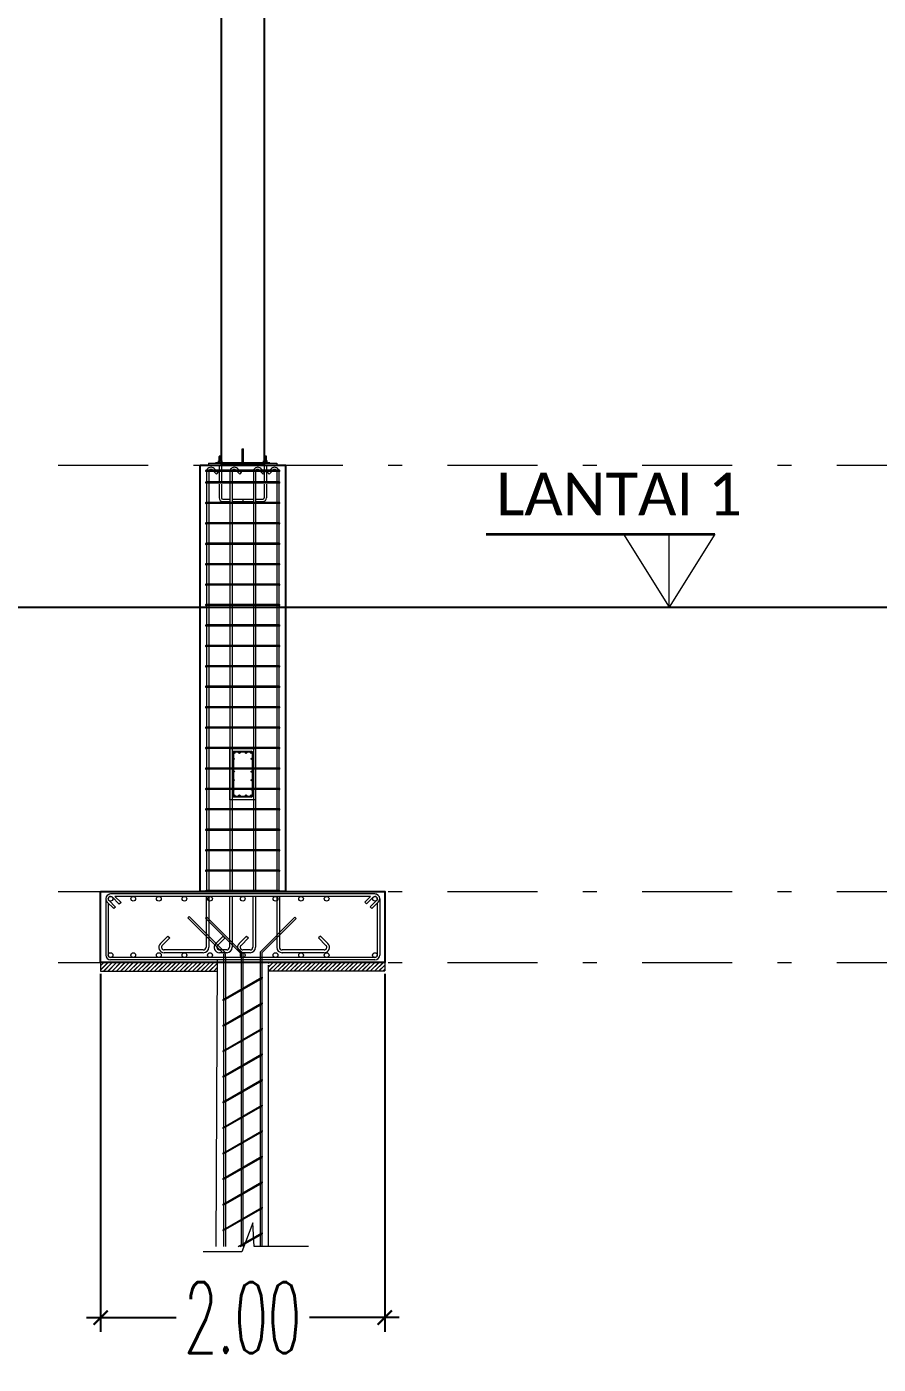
# Model space of a CAD drawing. Header units: millimetres. Extents: x 2175 to 3376, y 1504 to 1740.
# Drawn here: x 3098.62 to 3104.61, y 1533.79 to 1543.2 of the extents above; entities that cross this region are included whole.
import ezdxf

# ---------------------------------------------------------------- set-up
doc = ezdxf.new("R2010")
doc.units = ezdxf.units.MM
for name, pattern in [('DASHDOT2', [12.7, 6.35, -3.175, 0, -3.175]), ('DASHDOTX2', [50.8, 25.4, -12.7, 0, -12.7]), ('DASHED', [19.05, 12.7, -6.35])]:
    doc.linetypes.add(name, pattern=pattern)
doc.layers.add('As Atap', color=3, linetype='DASHDOTX2', lineweight=40)
doc.layers.add('Garis Dim', color=131, linetype='DASHED', lineweight=9)
for name, color, linetype in [('dinding baru', 142, 'Continuous'), ('GR', 7, 'Continuous'), ('SUNGAI', 150, 'Continuous'), ('TEXT', 7, 'Continuous'), ('WF 150', 5, 'Continuous')]:
    doc.layers.add(name, color=color, linetype=linetype)
doc.layers.add('Layer2', color=7, linetype='DASHED', lineweight=40, true_color=0x238759)
doc.styles.add('-DIM2', font='simplex.shx', dxfattribs={"width": 0.55})
doc.styles.get("Standard").update_dxf_attribs({"font": 'arial.ttf'})
doc.dimstyles.new('DIMENSI MUSHOLLAH', dxfattribs={"dimtxt": 0.5, "dimasz": 0.1, "dimexe": 0.1, "dimexo": 0.1, "dimgap": 0.05, "dimtad": 0, "dimtih": 1, "dimtoh": 1, "dimzin": 0, "dimdsep": 46, "dimtxsty": '-DIM2', "dimblk": 'ARCHTICK', "dimcen": 0.3, "dimdle": 0.1, "dimclrd": 1, "dimclre": 1, "dimclrt": 2, "dimadec": 0, "dimazin": 0, "dimtfac": 1, "dimtix": 1, "dimtofl": 0, "dimtmove": 0, "dimatfit": 3, "dimldrblk": 'ARCHTICK', "dimfxl": 1, "dimtolj": 1, "dimtzin": 0, "dimarcsym": 0})

# ---------------------------------------------------------------- blocks, each defined once
blk = doc.blocks.new('soof bmi')
at = {"layer": 'Garis Dim', "color": 1, "linetype": 'ByBlock', "lineweight": 9}
for p, q in [((38143.76, 315.036), (38143.76, 314.534)), ((38143.768, 315.036), (38143.768, 314.534)), ((38143.978, 315.053), (38143.777, 315.053)), ((38143.978, 315.044), (38143.777, 315.044)), ((38143.987, 315.036), (38143.987, 314.534)), ((38143.996, 315.036), (38143.996, 314.534)), ((38143.978, 314.525), (38143.777, 314.525)), ((38143.978, 314.517), (38143.777, 314.517))]:
    blk.add_line(p, q, dxfattribs=at)
blk.add_lwpolyline([(38143.728, 315.085), (38144.028, 315.085), (38144.028, 314.485), (38143.728, 314.485)], close=True, dxfattribs=at)
for centre, radius in [((38143.777, 315.036), 0.00853), ((38143.774, 314.965), 0.0064), ((38143.838, 315.036), 0.00853), ((38143.917, 315.036), 0.00853), ((38143.978, 315.036), 0.00853), ((38143.981, 314.965), 0.0064), ((38143.774, 314.815), 0.0064), ((38143.981, 314.815), 0.0064), ((38143.774, 314.715), 0.0064), ((38143.774, 314.605), 0.0064), ((38143.981, 314.715), 0.0064), ((38143.981, 314.605), 0.0064), ((38143.777, 314.534), 0.00853), ((38143.838, 314.534), 0.00853), ((38143.917, 314.534), 0.00853), ((38143.978, 314.534), 0.00853)]:
    blk.add_circle(centre, radius, dxfattribs=at)
for centre, radius, start, end in [((38143.777, 315.036), 0.0171, 90, 180), ((38143.978, 315.036), 0.0171, 0, 90), ((38143.978, 315.036), 0.00853, 0, 90), ((38143.777, 314.534), 0.0171, 180, 270), ((38143.978, 314.534), 0.00853, 270, 0), ((38143.978, 314.534), 0.0171, 270, 0)]:
    blk.add_arc(centre, radius, start, end, dxfattribs=at)
blk = doc.blocks.new('_ArchTick')
at = {"color": 0, "linetype": 'ByBlock', "const_width": 0.15}
blk.add_lwpolyline([(-0.5, -0.5), (0.5, 0.5)], dxfattribs=at)
blk = doc.blocks.new('*D785')
at = {"layer": 'Defpoints', "color": 0, "transparency": 16777216}
for p in [(3099.1384, 1536.6362), (3101.1384, 1536.6362), (3101.1384, 1534.1162)]:
    blk.add_point(p, dxfattribs=at)
at = {"layer": 'dinding baru', "color": 1, "linetype": 'Continuous', "lineweight": -2, "transparency": 16777216}
for p, q in [((3099.1384, 1536.5362), (3099.1384, 1534.0162)), ((3101.1384, 1536.5362), (3101.1384, 1534.0162))]:
    blk.add_line(p, q, dxfattribs=at)
at = {"layer": 'dinding baru', "color": 1, "lineweight": -2, "transparency": 16777216}
for p, q in [((3099.0384, 1534.1162), (3099.6694, 1534.1162)), ((3101.2384, 1534.1162), (3100.6075, 1534.1162))]:
    blk.add_line(p, q, dxfattribs=at)
at = {"layer": 'dinding baru', "color": 1, "lineweight": -2, "transparency": 16777216, "xscale": 0.1, "yscale": 0.1, "zscale": 0.1, "rotation": 180}
blk.add_blockref('_ArchTick', (3099.1384, 1534.1162), dxfattribs=at)
at = {"layer": 'dinding baru', "color": 1, "lineweight": -2, "transparency": 16777216, "xscale": 0.1, "yscale": 0.1, "zscale": 0.1}
blk.add_blockref('_ArchTick', (3101.1384, 1534.1162), dxfattribs=at)
at = {"layer": 'dinding baru', "color": 2, "lineweight": 0, "transparency": 16777216, "insert": (3100.1384, 1534.1162), "char_height": 0.5, "attachment_point": 5, "style": '-DIM2'}
blk.add_mtext('\\A1;2.00', dxfattribs=at)

msp = doc.modelspace()

# ---------------------------------------------------------------- hatches: boundary and pattern name
at = {"layer": 'Garis Dim', "linetype": 'ByBlock', "lineweight": 5}
h = msp.add_hatch(dxfattribs=at)
h.set_pattern_fill('LINE', color=0, scale=0.00072, angle=-0.00056, style=0)
h.set_pattern_definition([(179.999441, (3798.6225864, 1701.419978), (2.23035e-08, 0.0022860000006), [])])
h.paths.add_polyline_path([(3099.9887, 1540.1776, 0.414214), (3099.9868, 1540.1795), (3099.9733, 1540.1795, 0.414214), (3099.9714, 1540.1776), (3099.9714, 1540.1469), (3099.9887, 1540.1469)])
h = msp.add_hatch(dxfattribs=at)
h.set_pattern_fill('LINE', color=0, scale=0.00072, angle=-0.00056, style=0)
h.set_pattern_definition([(179.999441, (3798.3057855, 1701.419981), (2.23035e-08, 0.0022860000006), [])])
h.paths.add_polyline_path([(3100.3055, 1540.1776, 0.414214), (3100.3036, 1540.1795), (3100.2901, 1540.1795, 0.414214), (3100.2882, 1540.1776), (3100.2882, 1540.1469), (3100.3055, 1540.1469)])
at = {"layer": 'Layer2', "linetype": 'ByBlock', "lineweight": 5}
h = msp.add_hatch(dxfattribs=at)
h.set_pattern_fill('JIS_LC_8', scale=0.0027, style=0)
h.set_pattern_definition([(45, (121.373486, 306.544502), (-0.01489166881, 0.01489166881), []), (45, (121.374566, 306.544502), (-0.01489166881, 0.01489166881), [])])
h.paths.add_polyline_path([(3099.8984, 1536.6139), (3099.1384, 1536.615), (3099.1384, 1536.555), (3099.8984, 1536.5539)])
h.paths.add_polyline_path([(3099.8984, 1536.6162), (3099.8984, 1536.6162), (3099.8984, 1536.5562), (3099.8984, 1536.5562)], flags=17)
h.paths.add_polyline_path([(3099.9584, 1536.6182), (3099.8984, 1536.6162), (3099.8984, 1536.5562), (3099.9584, 1536.5582)])
h.paths.add_polyline_path([(3101.1384, 1536.6162), (3100.3184, 1536.6162), (3100.3184, 1536.5562), (3101.1384, 1536.5562)])

# ---------------------------------------------------------------- linework, layer by layer
at = {"lineweight": 18}
for q in [(3099.8976, 1540.1161), (3099.8976, 1540.1162)]:
    msp.add_line((3100.3776, 1540.1162), q, dxfattribs=at)
msp.add_line((3100.3296, 1540.1315), (3099.9456, 1540.1315))
msp.add_line((3100.3296, 1540.1315), (3099.9456, 1540.1315))
at = {"layer": 'As Atap', "color": 7, "linetype": 'ByBlock', "lineweight": 5}
for p, q in [((3099.9928, 1540.1469), (3099.9673, 1540.1469)), ((3100.3096, 1540.1469), (3100.2841, 1540.1469)), ((3099.9957, 1540.1335), (3099.9644, 1540.1335)), ((3100.3125, 1540.1335), (3100.2812, 1540.1335)), ((3099.1384, 1536.6162), (3099.1384, 1536.5539)), ((3099.9586, 1536.6371), (3099.9489, 1534.6162)), ((3100.3184, 1536.5982), (3100.3184, 1534.6162)), ((3101.1384, 1536.6162), (3101.1384, 1536.5562))]:
    msp.add_line(p, q, dxfattribs=at)
at = {"layer": 'As Atap', "color": 0, "linetype": 'ByBlock', "lineweight": 5}
for p, q in [((3099.9868, 1540.1795), (3099.9733, 1540.1795)), ((3100.1332, 1540.2314), (3100.1437, 1540.2314)), ((3100.1332, 1540.1315), (3100.1332, 1540.2314)), ((3100.1437, 1540.1315), (3100.1437, 1540.2314)), ((3100.3036, 1540.1795), (3100.2901, 1540.1795)), ((3099.884, 1540.0727), (3099.884, 1539.9983)), ((3099.8994, 1540.0727), (3099.8994, 1539.9983)), ((3099.9717, 1540.1162), (3099.9717, 1540.073)), ((3099.9717, 1540.0727), (3099.9717, 1539.9983)), ((3099.9887, 1540.1162), (3099.9887, 1540.073)), ((3099.9887, 1540.0727), (3099.9887, 1539.9983)), ((3100.0485, 1540.0711), (3100.0485, 1539.9983)), ((3100.0639, 1540.0711), (3100.0639, 1539.9983)), ((3100.213, 1540.0711), (3100.213, 1539.9983)), ((3100.2284, 1540.0711), (3100.2284, 1539.9983)), ((3100.2885, 1540.1162), (3100.2885, 1540.073)), ((3100.2885, 1540.0727), (3100.2885, 1539.9983)), ((3100.3055, 1540.1162), (3100.3055, 1540.073)), ((3100.3055, 1540.0727), (3100.3055, 1539.9983)), ((3100.3775, 1540.0711), (3100.3775, 1539.9983)), ((3100.3928, 1540.0711), (3100.3928, 1539.9983)), ((3099.884, 1539.9906), (3099.884, 1539.8543)), ((3099.8994, 1539.9906), (3099.8994, 1539.8543)), ((3099.9717, 1539.9832), (3099.9717, 1539.8861)), ((3099.9887, 1539.9832), (3099.9887, 1539.8861)), ((3100.0485, 1539.9906), (3100.0485, 1539.8543)), ((3100.0639, 1539.9906), (3100.0639, 1539.8543)), ((3100.213, 1539.9906), (3100.213, 1539.8543)), ((3100.2284, 1539.9906), (3100.2284, 1539.8543)), ((3100.2885, 1539.9832), (3100.2885, 1539.8861)), ((3100.3055, 1539.9832), (3100.3055, 1539.8861)), ((3100.3775, 1539.9906), (3100.3775, 1539.8543)), ((3100.3928, 1539.9906), (3100.3928, 1539.8543)), ((3099.9973, 1539.8775), (3100.0485, 1539.8775)), ((3099.9976, 1539.8602), (3100.0485, 1539.8602)), ((3100.0639, 1539.8775), (3100.213, 1539.8775)), ((3100.0639, 1539.8602), (3100.213, 1539.8602)), ((3100.138, 1539.8775), (3100.138, 1539.8602)), ((3100.2284, 1539.8775), (3100.2799, 1539.8775)), ((3100.2284, 1539.8602), (3100.2796, 1539.8602)), ((3099.884, 1539.8466), (3099.884, 1539.7103)), ((3099.8994, 1539.8466), (3099.8994, 1539.7103)), ((3100.0485, 1539.8466), (3100.0485, 1539.7103)), ((3100.0639, 1539.8466), (3100.0639, 1539.7103)), ((3100.213, 1539.8466), (3100.213, 1539.7103)), ((3100.2284, 1539.8466), (3100.2284, 1539.7103)), ((3100.3775, 1539.8466), (3100.3775, 1539.7103)), ((3100.3928, 1539.8466), (3100.3928, 1539.7103)), ((3099.884, 1539.7026), (3099.884, 1539.5663)), ((3099.8994, 1539.7026), (3099.8994, 1539.5663)), ((3100.0485, 1539.7026), (3100.0485, 1539.5663)), ((3100.0639, 1539.7026), (3100.0639, 1539.5663)), ((3100.213, 1539.7026), (3100.213, 1539.5663)), ((3100.2284, 1539.7026), (3100.2284, 1539.5663)), ((3100.3775, 1539.7026), (3100.3775, 1539.5663)), ((3100.3928, 1539.7026), (3100.3928, 1539.5663)), ((3099.884, 1539.5592), (3099.884, 1539.4229)), ((3099.8994, 1539.5592), (3099.8994, 1539.4229)), ((3100.0485, 1539.5592), (3100.0485, 1539.4229)), ((3100.0639, 1539.5592), (3100.0639, 1539.4229)), ((3100.213, 1539.5592), (3100.213, 1539.4229)), ((3100.2284, 1539.5592), (3100.2284, 1539.4229)), ((3100.3775, 1539.5592), (3100.3775, 1539.4229)), ((3100.3928, 1539.5592), (3100.3928, 1539.4229)), ((3099.884, 1539.4152), (3099.884, 1539.2789)), ((3099.8994, 1539.4152), (3099.8994, 1539.2789)), ((3100.0485, 1539.4152), (3100.0485, 1539.2789)), ((3100.0639, 1539.4152), (3100.0639, 1539.2789)), ((3100.213, 1539.4152), (3100.213, 1539.2789)), ((3100.2284, 1539.4152), (3100.2284, 1539.2789)), ((3100.3775, 1539.4152), (3100.3775, 1539.2789)), ((3100.3928, 1539.4152), (3100.3928, 1539.2789)), ((3099.884, 1539.2719), (3099.884, 1539.1356)), ((3099.8994, 1539.2719), (3099.8994, 1539.1356)), ((3100.0485, 1539.2719), (3100.0485, 1539.1356)), ((3100.0639, 1539.2719), (3100.0639, 1539.1356)), ((3100.213, 1539.2719), (3100.213, 1539.1356)), ((3100.2284, 1539.2719), (3100.2284, 1539.1356)), ((3100.3775, 1539.2719), (3100.3775, 1539.1356)), ((3100.3928, 1539.2719), (3100.3928, 1539.1356)), ((3099.884, 1539.1279), (3099.884, 1538.9916)), ((3099.8994, 1539.1279), (3099.8994, 1538.9916)), ((3100.0485, 1539.1279), (3100.0485, 1538.9916)), ((3100.0639, 1539.1279), (3100.0639, 1538.9916)), ((3100.213, 1539.1279), (3100.213, 1538.9916)), ((3100.2284, 1539.1279), (3100.2284, 1538.9916)), ((3100.3775, 1539.1285), (3100.3775, 1538.9922)), ((3100.3928, 1539.1285), (3100.3928, 1538.9922)), ((3099.884, 1538.9839), (3099.884, 1538.8476)), ((3099.8994, 1538.9839), (3099.8994, 1538.8476)), ((3100.0485, 1538.9839), (3100.0485, 1538.8476)), ((3100.0639, 1538.9839), (3100.0639, 1538.8476)), ((3100.213, 1538.9839), (3100.213, 1538.8476)), ((3100.2284, 1538.9839), (3100.2284, 1538.8476)), ((3100.3775, 1538.9839), (3100.3775, 1538.8476)), ((3100.3928, 1538.9839), (3100.3928, 1538.8476)), ((3099.884, 1538.8399), (3099.884, 1538.7036)), ((3099.8994, 1538.8399), (3099.8994, 1538.7036)), ((3100.0485, 1538.8399), (3100.0485, 1538.7036)), ((3100.0639, 1538.8399), (3100.0639, 1538.7036)), ((3100.213, 1538.8399), (3100.213, 1538.7036)), ((3100.2284, 1538.8399), (3100.2284, 1538.7036)), ((3100.3775, 1538.8399), (3100.3775, 1538.7036)), ((3100.3928, 1538.8399), (3100.3928, 1538.7036)), ((3099.884, 1538.6965), (3099.884, 1538.5602)), ((3099.8994, 1538.6965), (3099.8994, 1538.5602)), ((3100.0485, 1538.6965), (3100.0485, 1538.5602)), ((3100.0639, 1538.6965), (3100.0639, 1538.5602)), ((3100.213, 1538.6965), (3100.213, 1538.5602)), ((3100.2284, 1538.6965), (3100.2284, 1538.5602)), ((3100.3775, 1538.6965), (3100.3775, 1538.5602)), ((3100.3928, 1538.6965), (3100.3928, 1538.5602)), ((3099.884, 1538.5525), (3099.884, 1538.4162)), ((3099.8994, 1538.5525), (3099.8994, 1538.4162)), ((3100.0485, 1538.5525), (3100.0485, 1538.4162)), ((3100.0639, 1538.5525), (3100.0639, 1538.4162)), ((3100.213, 1538.5525), (3100.213, 1538.4162)), ((3100.2284, 1538.5525), (3100.2284, 1538.4162)), ((3100.3775, 1538.5525), (3100.3775, 1538.4162)), ((3100.3928, 1538.5525), (3100.3928, 1538.4162)), ((3099.884, 1538.4092), (3099.884, 1538.2728)), ((3099.8994, 1538.4092), (3099.8994, 1538.2728)), ((3100.0485, 1538.4092), (3100.0485, 1538.2728)), ((3100.0639, 1538.4092), (3100.0639, 1538.2728)), ((3100.213, 1538.4092), (3100.213, 1538.2728)), ((3100.2284, 1538.4092), (3100.2284, 1538.2728)), ((3100.3775, 1538.4092), (3100.3775, 1538.2728)), ((3100.3928, 1538.4092), (3100.3928, 1538.2728)), ((3099.884, 1538.2652), (3099.884, 1538.1288)), ((3099.8994, 1538.2652), (3099.8994, 1538.1288)), ((3100.0485, 1538.2652), (3100.0485, 1538.1288)), ((3100.0639, 1538.2652), (3100.0639, 1538.1288)), ((3100.213, 1538.2652), (3100.213, 1538.1288)), ((3100.2284, 1538.2652), (3100.2284, 1538.1288)), ((3100.3775, 1538.2658), (3100.3775, 1538.1295)), ((3100.3928, 1538.2658), (3100.3928, 1538.1295)), ((3099.884, 1538.1212), (3099.884, 1537.9848)), ((3099.8994, 1538.1212), (3099.8994, 1537.9848)), ((3100.0485, 1538.1212), (3100.0485, 1537.9848)), ((3100.0639, 1538.1212), (3100.0639, 1537.9848)), ((3100.213, 1538.1212), (3100.213, 1537.9848)), ((3100.2284, 1538.1212), (3100.2284, 1537.9848)), ((3100.3775, 1538.1212), (3100.3775, 1537.9848)), ((3100.3928, 1538.1212), (3100.3928, 1537.9848)), ((3099.884, 1537.9772), (3099.884, 1537.8408)), ((3099.8994, 1537.9772), (3099.8994, 1537.8408)), ((3100.0485, 1537.9772), (3100.0485, 1537.8408)), ((3100.0639, 1537.9772), (3100.0639, 1537.8408)), ((3100.213, 1537.9772), (3100.213, 1537.8408)), ((3100.2284, 1537.9772), (3100.2284, 1537.8408)), ((3100.3775, 1537.9772), (3100.3775, 1537.8408)), ((3100.3928, 1537.9772), (3100.3928, 1537.8408)), ((3099.884, 1537.8338), (3099.884, 1537.6975)), ((3099.8994, 1537.8338), (3099.8994, 1537.6975)), ((3100.0485, 1537.8338), (3100.0485, 1537.6975)), ((3100.0639, 1537.8338), (3100.0639, 1537.6975)), ((3100.213, 1537.8338), (3100.213, 1537.6975)), ((3100.2284, 1537.8338), (3100.2284, 1537.6975)), ((3100.3775, 1537.8338), (3100.3775, 1537.6975)), ((3100.3928, 1537.8338), (3100.3928, 1537.6975)), ((3099.884, 1537.6898), (3099.884, 1537.5535)), ((3099.8994, 1537.6898), (3099.8994, 1537.5535)), ((3100.0485, 1537.6898), (3100.0485, 1537.5535)), ((3100.0639, 1537.6898), (3100.0639, 1537.5535)), ((3100.213, 1537.6898), (3100.213, 1537.5535)), ((3100.2284, 1537.6898), (3100.2284, 1537.5535)), ((3100.3775, 1537.6898), (3100.3775, 1537.5535)), ((3100.3928, 1537.6898), (3100.3928, 1537.5535)), ((3099.884, 1537.5458), (3099.884, 1537.4095)), ((3099.8994, 1537.5458), (3099.8994, 1537.4095)), ((3100.0485, 1537.5458), (3100.0485, 1537.4095)), ((3100.0639, 1537.5458), (3100.0639, 1537.4095)), ((3100.213, 1537.5458), (3100.213, 1537.4095)), ((3100.2284, 1537.5458), (3100.2284, 1537.4095)), ((3100.3775, 1537.5458), (3100.3775, 1537.4095)), ((3100.3928, 1537.5458), (3100.3928, 1537.4095)), ((3099.884, 1537.4018), (3099.884, 1537.2655)), ((3099.8994, 1537.4018), (3099.8994, 1537.2655)), ((3100.0485, 1537.4018), (3100.0485, 1537.2655)), ((3100.0639, 1537.4018), (3100.0639, 1537.2655)), ((3100.213, 1537.4018), (3100.213, 1537.2655)), ((3100.2284, 1537.4018), (3100.2284, 1537.2655)), ((3100.3775, 1537.4018), (3100.3775, 1537.2655)), ((3100.3928, 1537.4018), (3100.3928, 1537.2655)), ((3099.884, 1537.2578), (3099.884, 1537.1215)), ((3099.8994, 1537.2578), (3099.8994, 1537.1215)), ((3100.0485, 1537.2578), (3100.0485, 1537.1215)), ((3100.0639, 1537.2578), (3100.0639, 1537.1215)), ((3100.213, 1537.2578), (3100.213, 1537.1215)), ((3100.2284, 1537.2578), (3100.2284, 1537.1215)), ((3100.3775, 1537.2578), (3100.3775, 1537.1215)), ((3100.3928, 1537.2578), (3100.3928, 1537.1215)), ((3099.1744, 1537.0646), (3099.1744, 1536.6678)), ((3099.192, 1537.0339), (3099.192, 1536.6727)), ((3099.8802, 1537.0814), (3099.8802, 1536.723)), ((3099.8994, 1537.0814), (3099.8994, 1536.7319)), ((3100.0447, 1537.0814), (3100.0447, 1536.723)), ((3100.0639, 1537.0814), (3100.0639, 1536.723)), ((3100.2092, 1537.0814), (3100.2092, 1536.723)), ((3100.2284, 1537.0814), (3100.2284, 1536.723)), ((3100.3775, 1537.0814), (3100.3775, 1536.7262)), ((3100.3967, 1537.0814), (3100.3967, 1536.7239)), ((3101.0856, 1537.0339), (3101.0856, 1536.6678)), ((3101.1024, 1537.0645), (3101.1024, 1536.6678)), ((3099.8994, 1536.7319), (3099.8994, 1536.723)), ((3100.0033, 1536.6771), (3100.0033, 1536.651)), ((3100.0153, 1536.6771), (3100.0153, 1536.651)), ((3100.1264, 1536.6775), (3100.1264, 1536.4276)), ((3100.1384, 1536.6825), (3100.1384, 1536.4345)), ((3100.2601, 1536.6896), (3100.2601, 1536.651)), ((3100.2721, 1536.6846), (3100.2721, 1536.651)), ((3100.004, 1536.651), (3100.004, 1536.3569)), ((3100.016, 1536.651), (3100.016, 1536.3639)), ((3100.2608, 1536.651), (3100.2608, 1536.5052)), ((3100.2728, 1536.651), (3100.2728, 1536.5121)), ((3100.7462, 1536.6512), (3100.7462, 1536.651)), ((3100.7462, 1536.6512), (3100.7462, 1536.651)), ((3100.2608, 1536.4969), (3100.2608, 1536.3252)), ((3100.2728, 1536.5038), (3100.2728, 1536.3321)), ((3100.1264, 1536.4193), (3100.1264, 1536.2476)), ((3100.1384, 1536.4262), (3100.1384, 1536.2545)), ((3100.004, 1536.3486), (3100.004, 1536.1769)), ((3100.016, 1536.3556), (3100.016, 1536.1839)), ((3100.2608, 1536.3169), (3100.2608, 1536.1452)), ((3100.2728, 1536.3238), (3100.2728, 1536.1521)), ((3100.1264, 1536.2393), (3100.1264, 1536.0676)), ((3100.1384, 1536.2462), (3100.1384, 1536.0745)), ((3100.004, 1536.1686), (3100.004, 1535.9969)), ((3100.016, 1536.1756), (3100.016, 1536.0039)), ((3100.2608, 1536.1369), (3100.2608, 1535.9652)), ((3100.2728, 1536.1438), (3100.2728, 1535.9721)), ((3100.1264, 1536.0593), (3100.1264, 1535.8876)), ((3100.1384, 1536.0662), (3100.1384, 1535.8945)), ((3100.004, 1535.9886), (3100.004, 1535.8169)), ((3100.016, 1535.9956), (3100.016, 1535.8239)), ((3100.2608, 1535.9569), (3100.2608, 1535.7852)), ((3100.2728, 1535.9638), (3100.2728, 1535.7921)), ((3100.004, 1535.8086), (3100.004, 1535.6369)), ((3100.016, 1535.8156), (3100.016, 1535.6439)), ((3100.1264, 1535.8793), (3100.1264, 1535.7076)), ((3100.1384, 1535.8862), (3100.1384, 1535.7145)), ((3100.2608, 1535.7769), (3100.2608, 1535.6052)), ((3100.2728, 1535.7838), (3100.2728, 1535.6121)), ((3100.004, 1535.6286), (3100.004, 1535.4569)), ((3100.016, 1535.6356), (3100.016, 1535.4639)), ((3100.1264, 1535.6993), (3100.1264, 1535.5276)), ((3100.1384, 1535.7062), (3100.1384, 1535.5345)), ((3100.1384, 1535.5262), (3100.1384, 1535.3545)), ((3100.2608, 1535.5969), (3100.2608, 1535.4252)), ((3100.2728, 1535.6038), (3100.2728, 1535.4321)), ((3100.004, 1535.4486), (3100.004, 1535.2769)), ((3100.016, 1535.4556), (3100.016, 1535.2839)), ((3100.1264, 1535.5193), (3100.1264, 1535.3476)), ((3100.1264, 1535.3393), (3100.1264, 1535.1676)), ((3100.1384, 1535.3462), (3100.1384, 1535.1745)), ((3100.2608, 1535.4169), (3100.2608, 1535.2452)), ((3100.2728, 1535.4238), (3100.2728, 1535.2521)), ((3100.004, 1535.2686), (3100.004, 1535.0969)), ((3100.016, 1535.2756), (3100.016, 1535.1039)), ((3100.2728, 1535.2438), (3100.2728, 1535.0721)), ((3100.1264, 1535.1593), (3100.1264, 1534.9876)), ((3100.1384, 1535.1662), (3100.1384, 1534.9945)), ((3100.2608, 1535.2369), (3100.2608, 1535.0652)), ((3100.004, 1535.0886), (3100.004, 1534.9169)), ((3100.016, 1535.0956), (3100.016, 1534.9239)), ((3100.2608, 1535.0569), (3100.2608, 1534.8852)), ((3100.2728, 1535.0638), (3100.2728, 1534.8921)), ((3100.1264, 1534.9793), (3100.1264, 1534.8076)), ((3100.1384, 1534.9862), (3100.1384, 1534.8145)), ((3100.004, 1534.9086), (3100.004, 1534.7369)), ((3100.016, 1534.9156), (3100.016, 1534.7439)), ((3100.2608, 1534.8769), (3100.2608, 1534.7052)), ((3100.2728, 1534.8838), (3100.2728, 1534.7121)), ((3100.1264, 1534.7993), (3100.1264, 1534.6276)), ((3100.1384, 1534.8062), (3100.1384, 1534.6345)), ((3100.004, 1534.7286), (3100.004, 1534.6162)), ((3100.016, 1534.7356), (3100.016, 1534.6162)), ((3100.2608, 1534.6969), (3100.2608, 1534.6162)), ((3100.2728, 1534.7038), (3100.2728, 1534.6162)), ((3100.1264, 1534.6193), (3100.1264, 1534.6162)), ((3100.1384, 1534.6262), (3100.1384, 1534.6162))]:
    msp.add_line(p, q, dxfattribs=at)
at = {"layer": 'As Atap', "color": 7, "linetype": 'ByBlock', "lineweight": 9}
for p, q in [((3099.8984, 1540.1315), (3099.8984, 1540.1162)), ((3099.8984, 1540.1315), (3100.3784, 1540.1315)), ((3100.3784, 1540.1315), (3100.3784, 1540.1162))]:
    msp.add_line(p, q, dxfattribs=at)
at = {"layer": 'As Atap', "color": 0, "linetype": 'ByBlock', "lineweight": 5}
for centre, radius, start, end in [((3099.9976, 1539.8861), 0.0259, 180, 270), ((3099.9973, 1539.8861), 0.00864, 180, 270), ((3100.2796, 1539.8861), 0.0259, 270, 0), ((3100.2799, 1539.8861), 0.00864, 270, 0)]:
    msp.add_arc(centre, radius, start, end, dxfattribs=at)
at = {"layer": 'Garis Dim', "color": 7, "linetype": 'ByBlock', "lineweight": 5}
for p, q in [((3099.9673, 1540.1335), (3099.9673, 1540.1469)), ((3099.9737, 1540.1335), (3099.9737, 1540.1469)), ((3099.9864, 1540.1335), (3099.9864, 1540.1469)), ((3099.9928, 1540.1335), (3099.9928, 1540.1469)), ((3100.2841, 1540.1335), (3100.2841, 1540.1469)), ((3100.2905, 1540.1335), (3100.2905, 1540.1469)), ((3100.3032, 1540.1335), (3100.3032, 1540.1469)), ((3100.3096, 1540.1335), (3100.3096, 1540.1469)), ((3099.9644, 1540.1315), (3099.9644, 1540.1335)), ((3099.9957, 1540.1315), (3099.9957, 1540.1335)), ((3100.2812, 1540.1315), (3100.2812, 1540.1335)), ((3100.3125, 1540.1315), (3100.3125, 1540.1335)), ((3099.1384, 1536.5539), (3099.9582, 1536.5539)), ((3100.3184, 1536.5562), (3101.1384, 1536.5562))]:
    msp.add_line(p, q, dxfattribs=at)
at = {"layer": 'Garis Dim', "color": 0, "linetype": 'ByBlock', "lineweight": 5}
for p, q in [((3099.9714, 1540.1469), (3099.9714, 1540.1776)), ((3099.9887, 1540.1469), (3099.9887, 1540.1776)), ((3100.2882, 1540.1469), (3100.2882, 1540.1776)), ((3100.3055, 1540.1469), (3100.3055, 1540.1776)), ((3100.3967, 1540.0803), (3099.8802, 1540.0803)), ((3100.3967, 1540.0727), (3099.8802, 1540.0727)), ((3099.9349, 1540.0727), (3099.9537, 1540.0539)), ((3099.9365, 1540.0928), (3099.949, 1540.0803)), ((3099.9496, 1540.082), (3099.9512, 1540.0803)), ((3099.9646, 1540.0647), (3099.9537, 1540.0539)), ((3099.9566, 1540.0727), (3099.9646, 1540.0647)), ((3100.09, 1540.082), (3100.0917, 1540.0803)), ((3100.0993, 1540.0727), (3100.1181, 1540.0539)), ((3100.1009, 1540.0928), (3100.1134, 1540.0803)), ((3100.129, 1540.0647), (3100.1181, 1540.0539)), ((3100.1211, 1540.0727), (3100.129, 1540.0647)), ((3100.2546, 1540.082), (3100.2562, 1540.0803)), ((3100.2639, 1540.0727), (3100.2827, 1540.0539)), ((3100.2654, 1540.0928), (3100.2779, 1540.0803)), ((3100.2801, 1540.0727), (3100.2881, 1540.0647)), ((3100.2935, 1540.0647), (3100.2827, 1540.0539)), ((3100.2856, 1540.0727), (3100.2935, 1540.0647)), ((3100.3202, 1540.0727), (3100.3123, 1540.0647)), ((3100.3123, 1540.0647), (3100.3232, 1540.0539)), ((3100.342, 1540.0727), (3100.3232, 1540.0539)), ((3100.3404, 1540.0928), (3100.3279, 1540.0803)), ((3100.3513, 1540.082), (3100.3496, 1540.0803)), ((3100.3967, 1539.9983), (3099.8802, 1539.9983)), ((3100.3967, 1539.9906), (3099.8802, 1539.9906)), ((3100.3967, 1539.8543), (3099.8802, 1539.8543)), ((3100.3967, 1539.8466), (3099.8802, 1539.8466)), ((3100.3967, 1539.7103), (3099.8802, 1539.7103)), ((3100.3967, 1539.7026), (3099.8802, 1539.7026)), ((3100.3967, 1539.5663), (3099.8802, 1539.5663)), ((3100.3967, 1539.5586), (3099.8802, 1539.5586)), ((3100.3967, 1539.4229), (3099.8802, 1539.4229)), ((3100.3967, 1539.4152), (3099.8802, 1539.4152)), ((3100.3967, 1539.2789), (3099.8802, 1539.2789)), ((3100.3967, 1539.2712), (3099.8802, 1539.2712)), ((3100.3967, 1539.1356), (3099.8802, 1539.1356)), ((3100.3967, 1539.1279), (3099.8802, 1539.1279)), ((3100.3967, 1538.9916), (3099.8802, 1538.9916)), ((3100.3967, 1538.9839), (3099.8802, 1538.9839)), ((3100.3967, 1538.8476), (3099.8802, 1538.8476)), ((3100.3967, 1538.8399), (3099.8802, 1538.8399)), ((3100.3967, 1538.7036), (3099.8802, 1538.7036)), ((3100.3967, 1538.6959), (3099.8802, 1538.6959)), ((3100.3967, 1538.5602), (3099.8802, 1538.5602)), ((3100.3967, 1538.5525), (3099.8802, 1538.5525)), ((3100.3967, 1538.4162), (3099.8802, 1538.4162)), ((3100.3967, 1538.4085), (3099.8802, 1538.4085)), ((3100.3967, 1538.2728), (3099.8802, 1538.2728)), ((3100.3967, 1538.2652), (3099.8802, 1538.2652)), ((3100.3967, 1538.1288), (3099.8802, 1538.1288)), ((3100.3967, 1538.1212), (3099.8802, 1538.1212)), ((3100.3967, 1537.9848), (3099.8802, 1537.9848)), ((3100.3967, 1537.9772), (3099.8802, 1537.9772)), ((3100.3967, 1537.8408), (3099.8802, 1537.8408)), ((3100.3967, 1537.8332), (3099.8802, 1537.8332)), ((3100.3967, 1537.6975), (3099.8802, 1537.6975)), ((3100.3967, 1537.6898), (3099.8802, 1537.6898)), ((3100.3967, 1537.5535), (3099.8802, 1537.5535)), ((3100.3967, 1537.5458), (3099.8802, 1537.5458)), ((3100.3967, 1537.4095), (3099.8802, 1537.4095)), ((3100.3967, 1537.4018), (3099.8802, 1537.4018)), ((3100.3967, 1537.2655), (3099.8802, 1537.2655)), ((3100.3967, 1537.2578), (3099.8802, 1537.2578)), ((3099.179, 1537.0814), (3099.1789, 1537.0814)), ((3099.1843, 1537.0408), (3099.2302, 1536.995)), ((3099.1955, 1537.0534), (3099.2432, 1537.0057)), ((3101.0688, 1537.0982), (3099.2081, 1537.0982)), ((3099.2194, 1537.0769), (3099.2692, 1537.0272)), ((3101.0383, 1537.0814), (3099.2387, 1537.0814)), ((3099.2387, 1537.0814), (3099.2822, 1537.0379)), ((3099.2822, 1537.0379), (3099.2692, 1537.0272)), ((3100.3967, 1537.1215), (3099.8802, 1537.1215)), ((3100.3967, 1537.1138), (3099.8802, 1537.1138)), ((3101.0383, 1537.0814), (3100.9974, 1537.0405)), ((3100.9974, 1537.0405), (3101.01, 1537.0294)), ((3101.0558, 1537.0752), (3101.01, 1537.0294)), ((3101.0817, 1537.0537), (3101.0351, 1537.0072)), ((3101.0925, 1537.0408), (3101.0478, 1536.9961)), ((3099.2432, 1537.0057), (3099.2302, 1536.995)), ((3099.7607, 1536.9391), (3099.7522, 1536.9307)), ((3100.01, 1536.6899), (3099.7607, 1536.9391)), ((3101.0351, 1537.0072), (3101.0478, 1536.9961)), ((3100.0015, 1536.6814), (3099.7522, 1536.9307)), ((3099.8845, 1536.9364), (3099.876, 1536.9279)), ((3100.1264, 1536.6775), (3099.876, 1536.9279)), ((3100.139, 1536.6819), (3099.8845, 1536.9364)), ((3100.2601, 1536.6896), (3100.5061, 1536.9356)), ((3100.2721, 1536.6846), (3100.514, 1536.9265)), ((3100.5061, 1536.9356), (3100.514, 1536.9265)), ((3099.5586, 1536.7501), (3099.6107, 1536.8022)), ((3099.5722, 1536.7366), (3099.6243, 1536.7886)), ((3099.6107, 1536.8022), (3099.6243, 1536.7886)), ((3099.9484, 1536.7501), (3100.0004, 1536.8022)), ((3099.9619, 1536.7366), (3100.014, 1536.7886)), ((3100.0004, 1536.8022), (3100.014, 1536.7886)), ((3100.1129, 1536.7501), (3100.165, 1536.8022)), ((3100.1265, 1536.7366), (3100.1786, 1536.7886)), ((3100.165, 1536.8022), (3100.1786, 1536.7886)), ((3100.6854, 1536.8022), (3100.6718, 1536.7886)), ((3100.7239, 1536.7366), (3100.6718, 1536.7886)), ((3100.7375, 1536.7501), (3100.6854, 1536.8022)), ((3099.861, 1536.7038), (3099.5858, 1536.7038)), ((3099.861, 1536.6846), (3099.5858, 1536.6846)), ((3100.0255, 1536.7038), (3099.9755, 1536.7038)), ((3100.0255, 1536.6846), (3099.9755, 1536.6846)), ((3100.19, 1536.7038), (3100.1401, 1536.7038)), ((3100.19, 1536.6846), (3100.1401, 1536.6846)), ((3100.7103, 1536.7038), (3100.4159, 1536.7038)), ((3100.7103, 1536.6846), (3100.4159, 1536.6846)), ((3100.4223, 1536.6814), (3100.4191, 1536.6846)), ((3101.0688, 1536.651), (3099.208, 1536.651)), ((3100.9688, 1536.6342), (3099.208, 1536.6342)), ((3101.0688, 1536.6342), (3099.208, 1536.6342)), ((3100.0004, 1536.3549), (3100.2728, 1536.5121)), ((3100.004, 1536.3486), (3100.2766, 1536.506)), ((3100.0004, 1536.1749), (3100.2728, 1536.3321)), ((3100.004, 1536.1686), (3100.2766, 1536.326)), ((3100.0004, 1535.9949), (3100.2728, 1536.1521)), ((3100.0041, 1535.9886), (3100.2766, 1536.146)), ((3100.0005, 1535.8149), (3100.2728, 1535.9721)), ((3100.0041, 1535.8086), (3100.2766, 1535.966)), ((3100.0005, 1535.6349), (3100.2728, 1535.7921)), ((3100.0041, 1535.6286), (3100.2766, 1535.786)), ((3100.0005, 1535.4549), (3100.2728, 1535.6121)), ((3100.0041, 1535.4486), (3100.2766, 1535.606)), ((3100.0005, 1535.2749), (3100.2728, 1535.4321)), ((3100.0041, 1535.2686), (3100.2766, 1535.426)), ((3100.0005, 1535.0949), (3100.2728, 1535.2521)), ((3100.0041, 1535.0886), (3100.2766, 1535.246)), ((3100.0005, 1534.9149), (3100.2728, 1535.0721)), ((3100.0041, 1534.9086), (3100.2766, 1535.066)), ((3100.0005, 1534.7349), (3100.2728, 1534.8921)), ((3100.0041, 1534.7286), (3100.2766, 1534.886)), ((3100.1066, 1534.6162), (3100.2728, 1534.7121)), ((3100.121, 1534.6162), (3100.2766, 1534.706))]:
    msp.add_line(p, q, dxfattribs=at)
at = {"layer": 'Garis Dim', "linetype": 'DASHDOT2', "ltscale": 0.1}
for p, q in [((3085.1387, 1540.1162), (3178.1387, 1540.1162)), ((3085.1387, 1537.1162), (3178.1387, 1537.1162)), ((3085.1387, 1536.6162), (3178.1387, 1536.6162))]:
    msp.add_line(p, q, dxfattribs=at)
at = {"layer": 'Garis Dim', "color": 0, "linetype": 'ByBlock', "lineweight": 5}
for centre in [(3099.208, 1537.0646), (3099.368, 1537.0646), (3099.548, 1537.0646), (3099.728, 1537.0646), (3099.908, 1537.0646), (3100.1384, 1537.0646), (3100.3688, 1537.0646), (3100.5488, 1537.0646), (3100.7288, 1537.0646), (3101.0688, 1537.0646), (3099.208, 1536.6678), (3099.368, 1536.6678), (3099.548, 1536.6678), (3099.728, 1536.6678), (3099.908, 1536.6678), (3100.1384, 1536.6678), (3100.3688, 1536.6678), (3100.5488, 1536.6678), (3100.7288, 1536.6678), (3101.0688, 1536.6678)]:
    msp.add_circle(centre, 0.0168, dxfattribs=at)
at = {"layer": 'Garis Dim', "color": 7, "linetype": 'ByBlock', "lineweight": 5}
for centre, radius, start, end in [((3099.9705, 1540.156), 0.00967, 250.751, 289.249), ((3099.98, 1540.1626), 0.0169, 247.90065, 292.09935), ((3099.9896, 1540.156), 0.00967, 250.75362, 289.24638), ((3100.2873, 1540.156), 0.00967, 250.751, 289.249), ((3100.2968, 1540.1626), 0.0169, 247.90065, 292.09935), ((3100.3064, 1540.156), 0.00967, 250.75362, 289.24638)]:
    msp.add_arc(centre, radius, start, end, dxfattribs=at)
at = {"layer": 'Garis Dim', "color": 0, "linetype": 'ByBlock', "lineweight": 5}
for centre, radius, start, end in [((3099.9733, 1540.1776), 0.00192, 90, 180), ((3099.9868, 1540.1776), 0.00192, 0, 90), ((3100.2901, 1540.1776), 0.00192, 90, 180), ((3100.3036, 1540.1776), 0.00192, 0, 90), ((3099.8802, 1540.0765), 0.00384, 90, 270.00063), ((3099.9148, 1540.0711), 0.0307, 177.08486, 180), ((3099.9148, 1540.0711), 0.0307, 45, 162.49093), ((3099.9148, 1540.0711), 0.0154, 36.99272, 143.00728), ((3099.9388, 1540.0711), 0.0154, 174.16215, 180), ((3100.0792, 1540.0711), 0.0307, 45, 162.49093), ((3100.0792, 1540.0711), 0.0154, 174.16215, 180), ((3100.0792, 1540.0711), 0.0154, 45, 143.00728), ((3100.1422, 1540.0711), 0.0154, 174.16215, 180), ((3100.2437, 1540.0711), 0.0307, 45, 162.49093), ((3100.2437, 1540.0711), 0.0154, 174.16215, 180), ((3100.2437, 1540.0711), 0.0154, 45, 143.00728), ((3100.3621, 1540.0711), 0.0307, 17.50907, 135), ((3100.3621, 1540.0711), 0.0154, 36.99272, 135), ((3100.3621, 1540.0711), 0.0154, 0, 5.83785), ((3100.3621, 1540.0711), 0.0307, 0, 2.91514), ((3100.3967, 1540.0765), 0.00384, 270, 90), ((3099.8802, 1539.9944), 0.00384, 90, 270.00063), ((3100.3967, 1539.9944), 0.00384, 270, 90), ((3099.8802, 1539.8504), 0.00384, 90, 270.00063), ((3100.3967, 1539.8504), 0.00384, 270, 90), ((3099.8802, 1539.7064), 0.00384, 90, 270.00063), ((3100.3967, 1539.7064), 0.00384, 270, 90), ((3099.8802, 1539.5624), 0.00384, 90, 270.00063), ((3100.3967, 1539.5624), 0.00384, 270, 90), ((3099.8802, 1539.4191), 0.00384, 90, 270.00063), ((3100.3967, 1539.4191), 0.00384, 270, 90), ((3099.8802, 1539.2751), 0.00384, 90, 270.00063), ((3100.3967, 1539.2751), 0.00384, 270, 90), ((3099.8802, 1539.1317), 0.00384, 90, 270.00063), ((3100.3967, 1539.1317), 0.00384, 270, 90), ((3099.8802, 1538.9877), 0.00384, 90, 270.00063), ((3100.3967, 1538.9877), 0.00384, 270, 90), ((3099.8802, 1538.8437), 0.00384, 90, 270.00063), ((3100.3967, 1538.8437), 0.00384, 270, 90), ((3099.8802, 1538.6997), 0.00384, 90, 270.00063), ((3100.3967, 1538.6997), 0.00384, 270, 90), ((3099.8802, 1538.5564), 0.00384, 90, 270.00063), ((3100.3967, 1538.5564), 0.00384, 270, 90), ((3099.8802, 1538.4124), 0.00384, 90, 270.00063), ((3100.3967, 1538.4124), 0.00384, 270, 90), ((3099.8802, 1538.269), 0.00384, 90, 270.00063), ((3100.3967, 1538.269), 0.00384, 270, 90), ((3099.8802, 1538.125), 0.00384, 90, 270.00063), ((3100.3967, 1538.125), 0.00384, 270, 90), ((3099.8802, 1537.981), 0.00384, 90, 270.00063), ((3100.3967, 1537.981), 0.00384, 270, 90), ((3099.8802, 1537.837), 0.00384, 90, 270.00063), ((3100.3967, 1537.837), 0.00384, 270, 90), ((3099.8802, 1537.6936), 0.00384, 90, 270.00063), ((3100.3967, 1537.6936), 0.00384, 270, 90), ((3099.8802, 1537.5496), 0.00384, 90, 270.00063), ((3100.3967, 1537.5496), 0.00384, 270, 90), ((3099.8802, 1537.4056), 0.00384, 90, 270.00063), ((3100.3967, 1537.4056), 0.00384, 270, 90), ((3099.8802, 1537.2616), 0.00384, 90, 270.00063), ((3100.3967, 1537.2616), 0.00384, 270, 90), ((3099.208, 1537.0646), 0.0336, 90, 180), ((3099.208, 1537.0646), 0.0336, 90, 180), ((3099.2081, 1537.0646), 0.0336, 90, 225), ((3099.208, 1537.0646), 0.0168, 90, 180), ((3099.8802, 1537.1176), 0.00384, 90, 270.00063), ((3100.3967, 1537.1176), 0.00384, 270, 90), ((3101.0688, 1537.0646), 0.0336, 0, 90), ((3101.0688, 1537.0646), 0.0336, 315, 90), ((3101.0688, 1537.0645), 0.0336, 0, 90), ((3101.0688, 1537.0646), 0.0168, 0, 90), ((3099.5858, 1536.723), 0.0384, 135, 270), ((3099.9755, 1536.723), 0.0384, 135, 270), ((3100.1401, 1536.723), 0.0384, 135, 270), ((3100.7103, 1536.723), 0.0384, 270, 45), ((3099.208, 1536.6678), 0.0336, 180, 270), ((3099.208, 1536.6678), 0.0168, 180, 270), ((3099.5858, 1536.723), 0.0192, 135, 270), ((3099.861, 1536.723), 0.0192, 270, 0), ((3099.861, 1536.723), 0.0384, 270, 0), ((3099.9755, 1536.723), 0.0192, 135, 270), ((3099.9973, 1536.6771), 0.018, 0, 45), ((3100.0255, 1536.723), 0.0192, 270, 0), ((3100.0255, 1536.723), 0.0384, 270, 360), ((3100.1401, 1536.723), 0.0192, 135, 270), ((3100.1173, 1536.6771), 0.006, 0, 45), ((3100.19, 1536.723), 0.0192, 270, 0), ((3100.19, 1536.723), 0.0384, 270, 0), ((3100.4159, 1536.723), 0.0384, 180, 270), ((3100.4159, 1536.723), 0.0192, 180, 270), ((3100.7103, 1536.723), 0.0192, 270, 45), ((3101.0688, 1536.6678), 0.0336, 270, 0), ((3101.0688, 1536.6678), 0.0168, 270, 0), ((3100.2747, 1536.5091), 0.0036, 298.54055, 121.46057), ((3100.0022, 1536.3518), 0.0036, 120.00056, 300.00056), ((3100.2747, 1536.3291), 0.0036, 298.54055, 121.46057), ((3100.0022, 1536.1718), 0.0036, 120.00056, 300.00056), ((3100.2747, 1536.1491), 0.0036, 298.54055, 121.46057), ((3100.0022, 1535.9918), 0.0036, 120.00056, 300.00056), ((3100.2747, 1535.9691), 0.0036, 298.54055, 121.46057), ((3100.0023, 1535.8118), 0.0036, 120.00056, 300.00056), ((3100.2747, 1535.7891), 0.0036, 298.54055, 121.46057), ((3100.0023, 1535.6318), 0.0036, 120.00056, 300.00056), ((3100.2747, 1535.6091), 0.0036, 298.54055, 121.46057), ((3100.0023, 1535.4518), 0.0036, 120.00056, 300.00056), ((3100.2747, 1535.4291), 0.0036, 298.54055, 121.46057), ((3100.0023, 1535.2718), 0.0036, 120.00056, 300.00056), ((3100.2747, 1535.2491), 0.0036, 298.54055, 121.46057), ((3100.0023, 1535.0918), 0.0036, 120.00056, 300.00056), ((3100.2747, 1535.0691), 0.0036, 298.54055, 121.46057), ((3100.0023, 1534.9118), 0.0036, 120.00056, 300.00056), ((3100.2747, 1534.8891), 0.0036, 298.54055, 121.46057), ((3100.0023, 1534.7318), 0.0036, 120.00056, 300.00056), ((3100.2747, 1534.7091), 0.0036, 298.54055, 121.46057)]:
    msp.add_arc(centre, radius, start, end, dxfattribs=at)
at = {"layer": 'GR'}
msp.add_line((3085.1387, 1539.1162), (3178.1387, 1539.1162), dxfattribs=at)
at = {"layer": 'Layer2', "linetype": 'ByBlock', "lineweight": 5}
msp.add_lwpolyline([(3100.6003, 1534.6162), (3100.2179, 1534.6162), (3100.2103, 1534.7825), (3100.1309, 1534.5785), (3099.8589, 1534.5785)], dxfattribs=at)
at = {"layer": 'SUNGAI'}
msp.add_lwpolyline([(3099.9884, 1548.1162), (3100.2884, 1548.1162), (3100.2884, 1540.1162), (3099.9884, 1540.1162)], close=True, dxfattribs=at)
at = {"layer": 'TEXT', "lineweight": 35}
msp.add_line((3101.8527, 1539.6305), (3103.4599, 1539.6305), dxfattribs=at)
at = {"layer": 'TEXT', "lineweight": 5}
for p in [(3102.817, 1539.6305), (3103.4599, 1539.6305)]:
    msp.add_line(p, (3103.1384, 1539.1162), dxfattribs=at)
at = {"layer": 'TEXT', "color": 253, "lineweight": 5}
msp.add_line((3103.1384, 1539.1162), (3103.1384, 1539.6305), dxfattribs=at)
at = {"layer": 'WF 150'}
for points in [[(3099.8384, 1540.1162), (3100.4384, 1540.1162), (3100.4384, 1537.1162), (3099.8384, 1537.1162)], [(3099.1384, 1537.1162), (3101.1384, 1537.1162), (3101.1384, 1536.6162), (3099.1384, 1536.6162)]]:
    msp.add_lwpolyline(points, close=True, dxfattribs=at)

# ---------------------------------------------------------------- block references
at = {"layer": 'GR', "linetype": 'Continuous', "xscale": 0.5999999999992724, "yscale": 0.5999999999992724, "zscale": 0.5999999999992724}
msp.add_blockref('soof bmi', (-19786.1881, 1349.0703), dxfattribs=at)

# ---------------------------------------------------------------- texts
at = {"layer": 'TEXT', "insert": (3104.458, 1540.0632), "char_height": 0.3, "width": 3.341908, "attachment_point": 3}
msp.add_mtext('\\pxqc;{\\fCalibri Light|b0|i0|c0|p34;LANTAI 1}', dxfattribs=at)

# ---------------------------------------------------------------- dimensions: what is measured, and where the dimension line sits
at = {"layer": 'dinding baru', "lineweight": 0}
dim = msp.add_linear_dim(base=(3101.1384, 1534.1162), p1=(3099.1384, 1536.6362), p2=(3101.1384, 1536.6362), dimstyle='DIMENSI MUSHOLLAH', dxfattribs=at)
dim.commit()
dim.dimension.update_dxf_attribs({"geometry": '*D785', "text_midpoint": (3100.1384, 1534.1162)})

doc.saveas('drawing.dxf')
